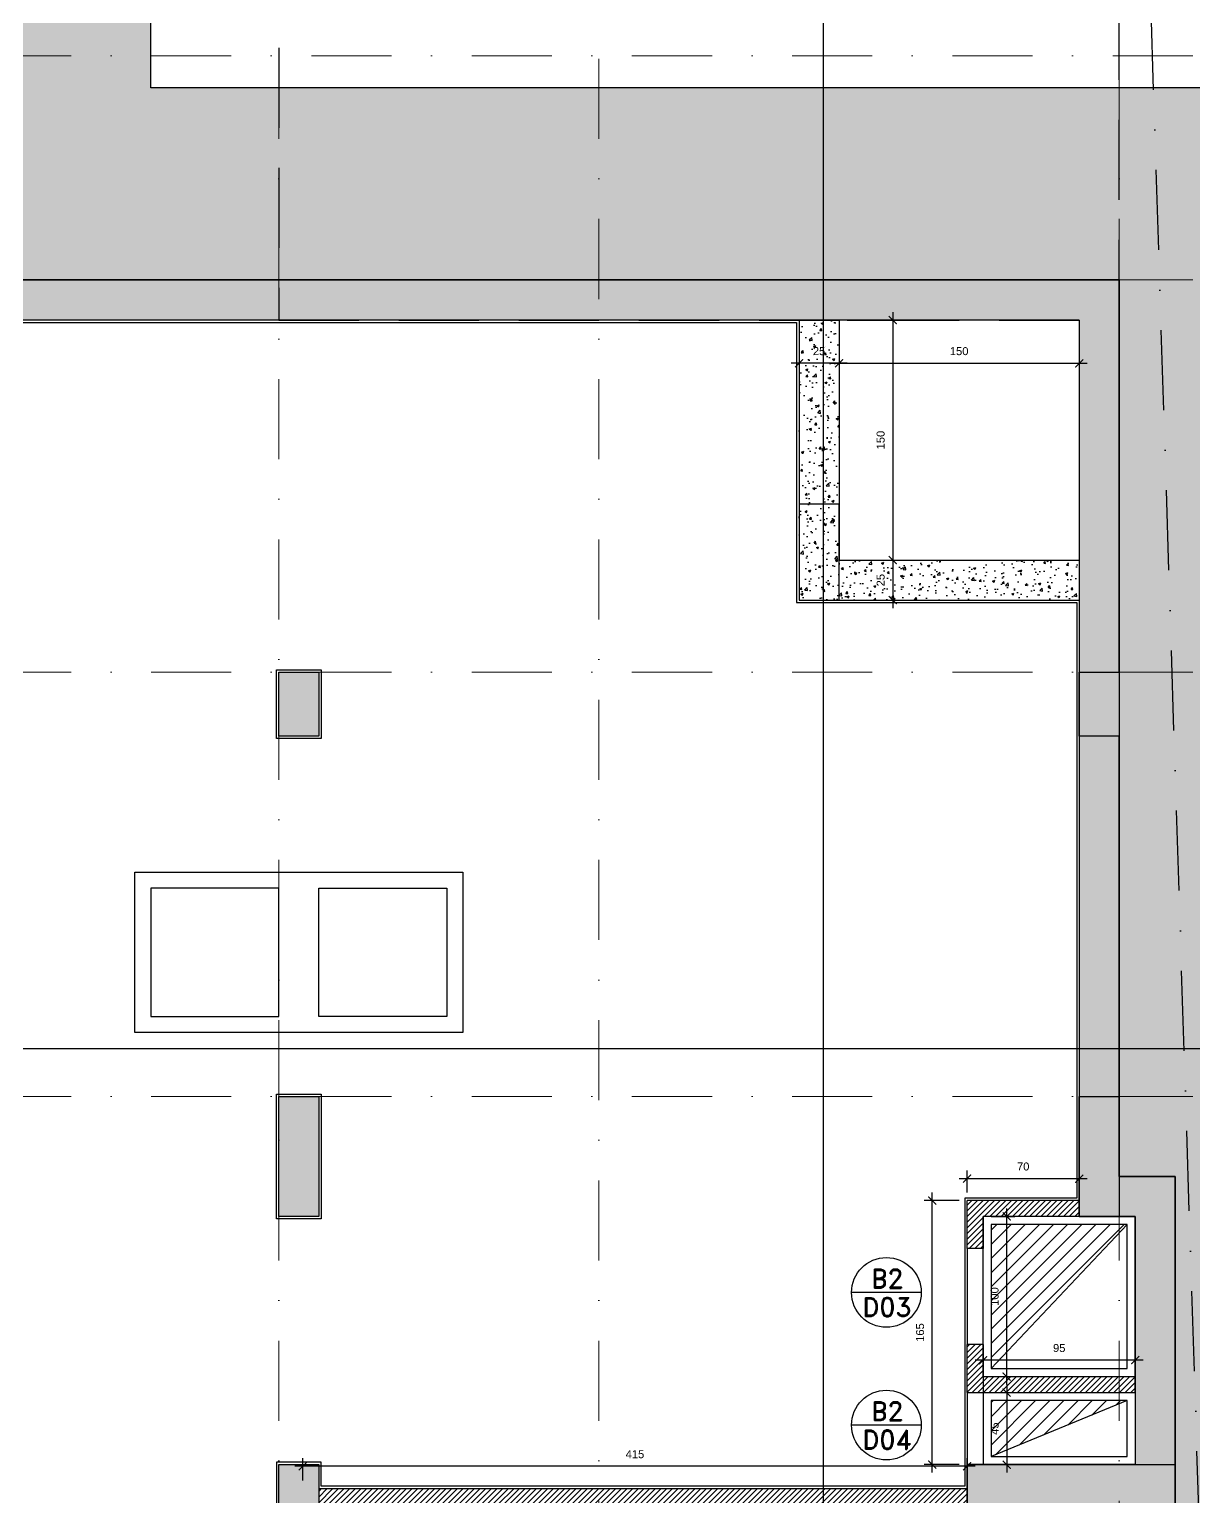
# Model space of a CAD drawing. Header units: centimetres. Extents: x 96271 to 179142, y 9855 to 112216.
# Drawn here: x 139806 to 140533, y 91875 to 92792 of the extents above; entities that cross this region are included whole.
import ezdxf
from ezdxf.enums import TextEntityAlignment as Align

# ---------------------------------------------------------------- set-up
doc = ezdxf.new("R2010")
doc.units = ezdxf.units.CM
doc.header["$LTSCALE"] = 100
doc.header["$MEASUREMENT"] = 0
doc.header["$PDSIZE"] = 0.2
for name, pattern in [('DASHDOT', [1, 0.5, -0.25, 0, -0.25]), ('DASHDOT2', [12.7, 6.35, -3.175, 0, -3.175]), ('DASHED', [0.75, 0.5, -0.25])]:
    doc.linetypes.add(name, pattern=pattern)
doc.layers.get('0').update_dxf_attribs({"linetype": 'CONTINUOUS'})
doc.layers.get('DEFPOINTS').update_dxf_attribs({"linetype": 'CONTINUOUS'})
for name, color, linetype in [('A-Dim', 2, 'CONTINUOUS'), ('A-Dim CMU', 2, 'CONTINUOUS'), ('A-DOOR-ANOT', 111, 'CONTINUOUS'), ('A-Otln-Abv', 1, 'DASHED'), ('A-Patt-CMU', 8, 'CONTINUOUS'), ('A-Patt-Strcr', 8, 'CONTINUOUS'), ('A-PLASTER', 51, 'CONTINUOUS'), ('A-Setback', 3, 'DASHDOT'), ('A-Shaft', 31, 'CONTINUOUS'), ('A-Slab limit', 53, 'CONTINUOUS'), ('A-Wall-Full', 5, 'CONTINUOUS'), ('A-Wall-Prht', 2, 'CONTINUOUS'), ('A-Wall-Strctr', 6, 'CONTINUOUS')]:
    doc.layers.add(name, color=color, linetype=linetype)
doc.layers.add('A-Sect-Iden', color=191, linetype='CONTINUOUS', lineweight=25)
doc.layers.add('S-AXIS-GRID', color=1, linetype='DASHDOT2', lineweight=9)
doc.styles.add('ROMAND', font='romand.shx', dxfattribs={"height": 10})
doc.styles.get("Standard").update_dxf_attribs({"font": 'arial.ttf'})
doc.dimstyles.new('1-50', dxfattribs={"dimtxt": 11.25, "dimasz": 5, "dimexe": 5, "dimexo": 5, "dimgap": 5, "dimtad": 1, "dimdec": 1, "dimrnd": 0.5, "dimzin": 12, "dimdsep": 46, "dimtxsty": 'Standard', "dimblk": 'ARCHTICK', "dimcen": 0.09, "dimdle": 5, "dimadec": 0, "dimazin": 3, "dimtfac": 1, "dimtdec": 1, "dimtix": 1, "dimtofl": 0, "dimtmove": 1, "dimatfit": 3, "dimfxl": 5, "dimtolj": 1, "dimtzin": 0, "dimarcsym": 0})

# ---------------------------------------------------------------- blocks, each defined once
blk = doc.blocks.new('_ArchTick')
at = {"color": 0, "linetype": 'ByBlock', "const_width": 0.15}
blk.add_lwpolyline([(-0.5, -0.5), (0.5, 0.5)], dxfattribs=at)
blk = doc.blocks.new('*D181')
at = {"layer": 'A-Dim CMU', "color": 0, "lineweight": -2, "transparency": 16777216}
for p, q in [((140386.56, 92060.33), (140364.72, 92060.33)), ((140369.72, 91890.33), (140369.72, 92065.33)), ((140386.56, 91895.33), (140364.72, 91895.33))]:
    blk.add_line(p, q, dxfattribs=at)
at = {"layer": 'DEFPOINTS', "color": 0, "transparency": 16777216}
for p in [(140369.72, 92060.33), (140391.56, 92060.33), (140391.56, 91895.33)]:
    blk.add_point(p, dxfattribs=at)
at = {"layer": 'A-Dim CMU', "color": 0, "lineweight": -2, "transparency": 16777216, "xscale": 5, "yscale": 5, "zscale": 5}
for p, rotation in [((140369.72, 92060.33), 90), ((140369.72, 91895.33), 270)]:
    blk.add_blockref('_ArchTick', p, dxfattribs=dict(at, rotation=rotation))
at = {"layer": 'A-Dim CMU', "color": 0, "transparency": 16777216, "insert": (140362.17, 91977.83), "char_height": 5, "attachment_point": 5, "rotation": 90}
blk.add_mtext('\\A1;165', dxfattribs=at)
blk = doc.blocks.new('*D182')
at = {"layer": 'A-Dim CMU', "color": 0, "lineweight": -2, "transparency": 16777216}
for p, q in [((140391.56, 92065.33), (140391.56, 92078.98)), ((140461.56, 92065.33), (140461.56, 92078.98)), ((140386.56, 92073.98), (140466.56, 92073.98))]:
    blk.add_line(p, q, dxfattribs=at)
at = {"layer": 'DEFPOINTS', "color": 0, "transparency": 16777216}
for p in [(140461.56, 92073.98), (140391.56, 92060.33), (140461.56, 92060.33)]:
    blk.add_point(p, dxfattribs=at)
at = {"layer": 'A-Dim CMU', "color": 0, "lineweight": -2, "transparency": 16777216, "xscale": 5, "yscale": 5, "zscale": 5, "rotation": 180}
blk.add_blockref('_ArchTick', (140391.56, 92073.98), dxfattribs=at)
at = {"layer": 'A-Dim CMU', "color": 0, "lineweight": -2, "transparency": 16777216, "xscale": 5, "yscale": 5, "zscale": 5}
blk.add_blockref('_ArchTick', (140461.56, 92073.98), dxfattribs=at)
at = {"layer": 'A-Dim CMU', "color": 0, "transparency": 16777216, "insert": (140426.56, 92081.53), "char_height": 5, "attachment_point": 5}
blk.add_mtext('\\A1;70', dxfattribs=at)
blk = doc.blocks.new('*D183')
at = {"layer": 'A-Dim CMU', "color": 0, "lineweight": -2, "transparency": 16777216}
for p, q in [((140416.27, 91945.33), (140416.27, 92055.33)), ((140406.56, 92050.33), (140421.27, 92050.33)), ((140406.56, 91950.33), (140421.27, 91950.33))]:
    blk.add_line(p, q, dxfattribs=at)
at = {"layer": 'DEFPOINTS', "color": 0, "transparency": 16777216}
for p in [(140401.56, 92050.33), (140416.27, 92050.33), (140401.56, 91950.33)]:
    blk.add_point(p, dxfattribs=at)
at = {"layer": 'A-Dim CMU', "color": 0, "lineweight": -2, "transparency": 16777216, "xscale": 5, "yscale": 5, "zscale": 5}
for p, rotation in [((140416.27, 92050.33), 90), ((140416.27, 91950.33), 270)]:
    blk.add_blockref('_ArchTick', p, dxfattribs=dict(at, rotation=rotation))
at = {"layer": 'A-Dim CMU', "color": 0, "transparency": 16777216, "insert": (140408.72, 92000.33), "char_height": 5, "attachment_point": 5, "rotation": 90}
blk.add_mtext('\\A1;100', dxfattribs=at)
blk = doc.blocks.new('*D184')
at = {"layer": 'A-Dim CMU', "color": 0, "lineweight": -2, "transparency": 16777216}
for p, q in [((140416.27, 91945.33), (140416.27, 91890.33)), ((140406.56, 91940.33), (140421.27, 91940.33)), ((140406.56, 91895.33), (140421.27, 91895.33))]:
    blk.add_line(p, q, dxfattribs=at)
at = {"layer": 'DEFPOINTS', "color": 0, "transparency": 16777216}
for p in [(140401.56, 91940.33), (140401.56, 91895.33), (140416.27, 91895.33)]:
    blk.add_point(p, dxfattribs=at)
at = {"layer": 'A-Dim CMU', "color": 0, "lineweight": -2, "transparency": 16777216, "xscale": 5, "yscale": 5, "zscale": 5}
for p, rotation in [((140416.27, 91940.33), 90), ((140416.27, 91895.33), 270)]:
    blk.add_blockref('_ArchTick', p, dxfattribs=dict(at, rotation=rotation))
at = {"layer": 'A-Dim CMU', "color": 0, "transparency": 16777216, "insert": (140408.73, 91917.83), "char_height": 5, "attachment_point": 5, "rotation": 90}
blk.add_mtext('\\A1;45', dxfattribs=at)
blk = doc.blocks.new('*D185')
at = {"layer": 'A-Dim CMU', "color": 0, "lineweight": -2, "transparency": 16777216}
for p, q in [((140501.56, 91960.58), (140396.56, 91960.58)), ((140401.56, 91955.33), (140401.56, 91965.58)), ((140496.56, 91955.33), (140496.56, 91965.58))]:
    blk.add_line(p, q, dxfattribs=at)
at = {"layer": 'DEFPOINTS', "color": 0, "transparency": 16777216}
for p in [(140401.56, 91960.58), (140401.56, 91950.33), (140496.56, 91950.33)]:
    blk.add_point(p, dxfattribs=at)
at = {"layer": 'A-Dim CMU', "color": 0, "lineweight": -2, "transparency": 16777216, "xscale": 5, "yscale": 5, "zscale": 5, "rotation": 180}
blk.add_blockref('_ArchTick', (140401.56, 91960.58), dxfattribs=at)
at = {"layer": 'A-Dim CMU', "color": 0, "lineweight": -2, "transparency": 16777216, "xscale": 5, "yscale": 5, "zscale": 5}
blk.add_blockref('_ArchTick', (140496.56, 91960.58), dxfattribs=at)
at = {"layer": 'A-Dim CMU', "color": 0, "transparency": 16777216, "insert": (140449.06, 91968.13), "char_height": 5, "attachment_point": 5}
blk.add_mtext('\\A1;95', dxfattribs=at)
blk = doc.blocks.new('*D186')
at = {"layer": 'A-Dim CMU', "color": 0, "lineweight": -2, "transparency": 16777216}
for p, q in [((139976.56, 91885.33), (139976.56, 91899.28)), ((140391.56, 91885.33), (140391.56, 91899.28)), ((140396.56, 91894.28), (139971.56, 91894.28))]:
    blk.add_line(p, q, dxfattribs=at)
at = {"layer": 'DEFPOINTS', "color": 0, "transparency": 16777216}
for p in [(139976.56, 91894.28), (139976.56, 91880.33), (140391.56, 91880.33)]:
    blk.add_point(p, dxfattribs=at)
at = {"layer": 'A-Dim CMU', "color": 0, "lineweight": -2, "transparency": 16777216, "xscale": 5, "yscale": 5, "zscale": 5, "rotation": 180}
blk.add_blockref('_ArchTick', (139976.56, 91894.28), dxfattribs=at)
at = {"layer": 'A-Dim CMU', "color": 0, "lineweight": -2, "transparency": 16777216, "xscale": 5, "yscale": 5, "zscale": 5}
blk.add_blockref('_ArchTick', (140391.56, 91894.28), dxfattribs=at)
at = {"layer": 'A-Dim CMU', "color": 0, "transparency": 16777216, "insert": (140184.06, 91901.83), "char_height": 5, "attachment_point": 5}
blk.add_mtext('\\A1;415', dxfattribs=at)
blk = doc.blocks.new('*D331')
at = {"layer": 'A-Dim', "color": 0, "lineweight": -2, "transparency": 16777216}
for p, q in [((140316.56, 92610.33), (140350.09, 92610.33)), ((140345.09, 92615.33), (140345.09, 92455.33)), ((140316.56, 92460.33), (140350.09, 92460.33))]:
    blk.add_line(p, q, dxfattribs=at)
at = {"layer": 'DEFPOINTS', "color": 0, "transparency": 16777216}
for p in [(140311.56, 92610.33), (140311.56, 92460.33), (140345.09, 92460.33)]:
    blk.add_point(p, dxfattribs=at)
at = {"layer": 'A-Dim', "color": 0, "lineweight": -2, "transparency": 16777216, "xscale": 5, "yscale": 5, "zscale": 5}
for p, rotation in [((140345.09, 92610.33), 90), ((140345.09, 92460.33), 270)]:
    blk.add_blockref('_ArchTick', p, dxfattribs=dict(at, rotation=rotation))
at = {"layer": 'A-Dim', "color": 0, "transparency": 16777216, "insert": (140337.54, 92535.33), "char_height": 5, "attachment_point": 5, "rotation": 90}
blk.add_mtext('\\A1;150', dxfattribs=at)
blk = doc.blocks.new('*D332')
at = {"layer": 'A-Dim', "color": 0, "lineweight": -2, "transparency": 16777216}
for p, q in [((140345.09, 92465.33), (140345.09, 92430.33)), ((140316.56, 92460.33), (140350.09, 92460.33)), ((140316.56, 92435.33), (140350.09, 92435.33))]:
    blk.add_line(p, q, dxfattribs=at)
at = {"layer": 'DEFPOINTS', "color": 0, "transparency": 16777216}
for p in [(140311.56, 92460.33), (140311.56, 92435.33), (140345.09, 92435.33)]:
    blk.add_point(p, dxfattribs=at)
at = {"layer": 'A-Dim', "color": 0, "lineweight": -2, "transparency": 16777216, "xscale": 5, "yscale": 5, "zscale": 5}
for p, rotation in [((140345.09, 92460.33), 90), ((140345.09, 92435.33), 270)]:
    blk.add_blockref('_ArchTick', p, dxfattribs=dict(at, rotation=rotation))
at = {"layer": 'A-Dim', "color": 0, "transparency": 16777216, "insert": (140337.54, 92447.83), "char_height": 5, "attachment_point": 5, "rotation": 90}
blk.add_mtext('\\A1;25', dxfattribs=at)
blk = doc.blocks.new('*D333')
at = {"layer": 'A-Dim', "color": 0, "lineweight": -2, "transparency": 16777216}
for p, q in [((140311.56, 92605.33), (140311.56, 92578.29)), ((140461.56, 92605.33), (140461.56, 92578.29)), ((140306.56, 92583.29), (140466.56, 92583.29))]:
    blk.add_line(p, q, dxfattribs=at)
at = {"layer": 'DEFPOINTS', "color": 0, "transparency": 16777216}
for p in [(140311.56, 92610.33), (140461.56, 92610.33), (140461.56, 92583.29)]:
    blk.add_point(p, dxfattribs=at)
at = {"layer": 'A-Dim', "color": 0, "lineweight": -2, "transparency": 16777216, "xscale": 5, "yscale": 5, "zscale": 5, "rotation": 180}
blk.add_blockref('_ArchTick', (140311.56, 92583.29), dxfattribs=at)
at = {"layer": 'A-Dim', "color": 0, "lineweight": -2, "transparency": 16777216, "xscale": 5, "yscale": 5, "zscale": 5}
blk.add_blockref('_ArchTick', (140461.56, 92583.29), dxfattribs=at)
at = {"layer": 'A-Dim', "color": 0, "transparency": 16777216, "insert": (140386.56, 92590.85), "char_height": 5, "attachment_point": 5}
blk.add_mtext('\\A1;150', dxfattribs=at)
blk = doc.blocks.new('*D334')
at = {"layer": 'A-Dim', "color": 0, "lineweight": -2, "transparency": 16777216}
for p, q in [((140286.56, 92605.33), (140286.56, 92578.29)), ((140311.56, 92605.33), (140311.56, 92578.29)), ((140316.56, 92583.29), (140281.56, 92583.29))]:
    blk.add_line(p, q, dxfattribs=at)
at = {"layer": 'DEFPOINTS', "color": 0, "transparency": 16777216}
for p in [(140286.56, 92610.33), (140311.56, 92610.33), (140286.56, 92583.29)]:
    blk.add_point(p, dxfattribs=at)
at = {"layer": 'A-Dim', "color": 0, "lineweight": -2, "transparency": 16777216, "xscale": 5, "yscale": 5, "zscale": 5, "rotation": 180}
blk.add_blockref('_ArchTick', (140286.56, 92583.29), dxfattribs=at)
at = {"layer": 'A-Dim', "color": 0, "lineweight": -2, "transparency": 16777216, "xscale": 5, "yscale": 5, "zscale": 5}
blk.add_blockref('_ArchTick', (140311.56, 92583.29), dxfattribs=at)
at = {"layer": 'A-Dim', "color": 0, "transparency": 16777216, "insert": (140299.06, 92590.85), "char_height": 5, "attachment_point": 5}
blk.add_mtext('\\A1;25', dxfattribs=at)
blk = doc.blocks.new('DOOR NO')
blk.add_line((1261, 534), (661, 534))
blk.add_circle((961, 534), 300)
at = {"style": 'ROMAND'}
for tag, p in [('LEVEL', (969, 572)), ('DOOR', (966, 327))]:
    blk.add_attdef(tag, text='', height=162, dxfattribs=at).set_placement(p, align=Align.CENTER)

msp = doc.modelspace()

# ---------------------------------------------------------------- hatches: boundary and pattern name
h = msp.add_hatch()
h.set_pattern_fill('ANSI31', color=256)
h.paths.add_polyline_path([(139902.488, 92304.509), (139902.488, 92345.097), (139879.305, 92345.097), (139879.305, 92304.509)], flags=9)
h.paths.add_polyline_path([(140168.351, 92619.332), (140200.198, 92619.332), (140200.198, 92642.515), (140168.351, 92642.515)], flags=9)
h.paths.add_polyline_path([(140355.98, 92519.363), (140355.98, 92551.21), (140332.797, 92551.21), (140332.797, 92519.363)], flags=9)
h = msp.add_hatch()
h.set_pattern_fill('ANSI31', color=256)
h.paths.add_polyline_path([(139902.488, 92304.509), (139902.488, 92345.097), (139879.305, 92345.097), (139879.305, 92304.509)], flags=9)
h.paths.add_polyline_path([(140168.351, 92619.332), (140200.198, 92619.332), (140200.198, 92642.515), (140168.351, 92642.515)], flags=9)
h.paths.add_polyline_path([(140355.98, 92519.363), (140355.98, 92551.21), (140332.797, 92551.21), (140332.797, 92519.363)], flags=9)
at = {"layer": 'A-Patt-CMU'}
h = msp.add_hatch(dxfattribs=at)
h.set_pattern_fill('ANSI31', color=256, scale=20, angle=180)
h.set_pattern_definition([(225, (129598.3932, 77124.0469), (1.76776695, -1.76776695), [])])
h.paths.add_polyline_path([(139976.559, 91580.329), (139961.559, 91580.329), (139961.559, 91460.329), (139976.559, 91460.329)])
h.paths.add_polyline_path([(140221.559, 91285.329), (140161.559, 91285.329), (140161.559, 91275.329), (140221.559, 91275.329)])
h.paths.add_polyline_path([(139746.559, 91315.329), (139746.559, 91450.329), (139816.559, 91450.329), (139816.559, 91460.329), (139736.559, 91460.329), (139736.559, 91315.329)])
h.paths.add_polyline_path([(139906.559, 91450.329), (139961.559, 91450.329), (139961.559, 91460.329), (139906.559, 91460.329)])
h.paths.add_polyline_path([(140391.559, 91880.329), (139986.559, 91880.329), (139986.559, 91870.329), (140391.559, 91870.329)])
h.paths.add_polyline_path([(140391.559, 92030.329), (140401.559, 92030.329), (140401.559, 92050.329), (140461.559, 92050.329), (140461.559, 92060.329), (140391.559, 92060.329)])
h.paths.add_polyline_path([(140391.559, 91940.329), (140496.559, 91940.329), (140496.559, 91950.329), (140401.559, 91950.329), (140401.559, 91970.329), (140391.559, 91970.329)])
at = {"layer": 'A-Patt-Strcr'}
h = msp.add_hatch(dxfattribs=at)
h.set_pattern_fill('EARTH', color=256, scale=100)
h.set_pattern_definition([(0, (149598.393, 77124.047), (25, 25), [25, -25]), (0, (149598.393, 77133.422), (25, 25), [25, -25]), (0, (149598.393, 77142.797), (25, 25), [25, -25]), (90, (149601.518, 77145.922), (-25, 25), [25, -25]), (90, (149610.893, 77145.922), (-25, 25), [25, -25]), (90, (149620.268, 77145.922), (-25, 25), [25, -25])])
edge = h.paths.add_edge_path()
edge.add_line((138236.559, 90745.329), (138356.559, 90745.329))
edge.add_line((138356.559, 90745.329), (138356.559, 90820.329))
edge.add_arc((138661.559, 90820.329), 305, 90, 180, ccw=False)
edge.add_line((138661.559, 91125.329), (138756.559, 91125.329))
edge.add_line((138756.559, 91125.329), (138756.559, 91055.329))
edge.add_line((138756.559, 91055.329), (140366.559, 91055.329))
edge.add_line((140366.559, 91055.329), (140366.559, 91305.329))
edge.add_line((140366.559, 91305.329), (140606.559, 91305.329))
edge.add_line((140606.559, 91305.329), (140606.559, 91750.329))
edge.add_line((140606.559, 91750.329), (140641.559, 91750.329))
edge.add_line((140641.559, 91750.329), (140641.559, 92195.329))
edge.add_line((140641.559, 92195.329), (140606.559, 92195.329))
edge.add_line((140606.559, 92195.329), (140606.559, 92755.329))
edge.add_line((140606.559, 92755.329), (139881.559, 92755.329))
edge.add_line((139881.559, 92755.329), (139881.559, 92895.329))
edge.add_line((139881.559, 92895.329), (138756.559, 92895.329))
edge.add_line((138756.559, 92895.329), (138756.559, 91765.329))
edge.add_line((138756.559, 91765.329), (138661.559, 91765.329))
edge.add_arc((138661.559, 90820.329), 945, 90, 180.000021)
edge.add_line((137716.559, 90820.329), (137716.559, 90745.329))
edge.add_line((137716.559, 90745.329), (137836.559, 90745.329))
edge.add_line((137836.559, 90745.329), (137836.559, 90820.329))
edge.add_arc((138661.559, 90820.329), 825, 125.152703, 179.999978, ccw=False)
edge.add_arc((138661.559, 90820.329), 825, 90, 125.152703, ccw=False)
edge.add_line((138661.559, 91645.329), (138876.559, 91645.329))
edge.add_line((138876.559, 91645.329), (138876.559, 92775.329))
edge.add_line((138876.559, 92775.329), (139761.559, 92775.329))
edge.add_line((139761.559, 92775.329), (139761.559, 92635.329))
edge.add_line((139761.559, 92635.329), (140486.559, 92635.329))
edge.add_line((140486.559, 92635.329), (140486.559, 92580.283))
edge.add_line((140486.559, 92580.283), (140486.559, 92540.283))
edge.add_line((140486.559, 92540.283), (140486.559, 92075.329))
edge.add_line((140486.559, 92075.329), (140521.559, 92075.329))
edge.add_line((140521.559, 92075.329), (140521.559, 91870.329))
edge.add_line((140521.559, 91870.329), (140486.559, 91870.329))
edge.add_line((140486.559, 91870.329), (140486.559, 91425.329))
edge.add_line((140486.559, 91425.329), (140246.559, 91425.329))
edge.add_line((140246.559, 91425.329), (140246.559, 91175.329))
edge.add_line((140246.559, 91175.329), (138876.559, 91175.329))
edge.add_line((138876.559, 91175.329), (138876.559, 91245.329))
edge.add_line((138876.559, 91245.329), (138661.559, 91245.329))
edge.add_arc((138661.559, 90820.329), 425, 90, 180)
edge.add_line((138236.559, 90820.329), (138236.559, 90745.329))
h = msp.add_hatch(dxfattribs=at)
h.set_pattern_fill('AR-CONC', color=256, scale=2)
h.set_pattern_definition([(50, (129598.393, 77124.047), (14.345204, -1.255043), [1.5, -16.5]), (355, (129598.393, 77124.047), (-2.775027, 15.043843), [1.2, -13.2]), (100.451444, (129599.589, 77123.942), (11.570177, 13.7888), [1.274804, -14.022842]), (46.1842, (129598.393, 77128.047), (21.344827, -3.310386), [2.25, -24.75]), (96.63564, (129600.172, 77127.77), (18.69324, 19.482372), [1.912207, -21.034275]), (351.18416, (129598.393, 77128.047), (18.69324, 19.482372), [1.8, -19.8]), (21, (129600.393, 77127.047), (11.938141, -8.052378), [1.5, -16.5]), (326, (129600.393, 77127.047), (4.866307, 14.503001), [1.2, -13.2]), (71.451445, (129601.388, 77126.376), (16.804448, 6.450623), [1.274804, -14.022842]), (37.5, (129598.393, 77124.047), (0.2431971, 6.6578771), [0, -13.04, 0, -13.4, 0, -13.25]), (7.5, (129598.393, 77124.047), (5.2613907, 7.8882342), [0, -7.64, 0, -12.74, 0, -5.05]), (327.5, (129593.933, 77124.047), (10.6764487, -0.4510974), [0, -5, 0, -15.6, 0, -20.7]), (317.5, (129591.933, 77124.047), (11.6637234, 2.0020996), [0, -6.5, 0, -10.36, 0, -14.7])])
h.paths.add_polyline_path([(138901.559, 92750.329), (139736.559, 92750.329), (139736.559, 92610.329), (140461.559, 92610.329), (140461.559, 92390.329), (140486.559, 92390.329), (140486.559, 92635.329), (139761.559, 92635.329), (139761.559, 92775.329), (138876.559, 92775.329), (138876.559, 92180.329), (138901.559, 92180.329)])
h.paths.add_polyline_path([(140486.559, 92390.329), (140461.559, 92390.329), (140461.559, 92350.329), (140486.559, 92350.329)], flags=17)
h.paths.add_polyline_path([(140486.559, 92350.329), (140461.559, 92350.329), (140461.559, 92125.329), (140486.559, 92125.329)])
h.paths.add_polyline_path([(140486.559, 92125.329), (140461.559, 92125.329), (140461.559, 92050.329), (140486.559, 92050.329)])
h.paths.add_polyline_path([(140521.559, 92075.329), (140486.559, 92075.329), (140486.559, 92050.329), (140496.559, 92050.329), (140496.559, 91895.329), (140521.559, 91895.329)])
h.paths.add_polyline_path([(140521.559, 91895.329), (140391.559, 91895.329), (140391.559, 91870.329), (140521.559, 91870.329)])
h.paths.add_polyline_path([(140486.559, 91870.329), (140461.559, 91870.329), (140461.559, 91450.329), (140221.559, 91450.329), (140221.559, 91200.329), (139761.559, 91200.329), (139761.559, 91175.329), (140246.559, 91175.329), (140246.559, 91425.329), (140486.559, 91425.329)])
h.paths.add_polyline_path([(139761.559, 91315.329), (139736.559, 91315.329), (139736.559, 91175.329), (139761.559, 91175.329)])
h.paths.add_polyline_path([(138936.559, 91750.329), (138876.559, 91750.329), (138876.559, 91670.329), (138936.559, 91670.329)])
h.paths.add_polyline_path([(138936.559, 91270.329), (138876.559, 91270.329), (138876.559, 91175.329), (138936.559, 91175.329)])
h.paths.add_polyline_path([(139736.559, 91200.329), (138936.559, 91200.329), (138936.559, 91175.329), (139736.559, 91175.329)])
h.paths.add_polyline_path([(138936.559, 92180.329), (138876.559, 92180.329), (138876.559, 92100.329), (138936.559, 92100.329)])
h.paths.add_polyline_path([(139986.559, 92390.329), (139961.559, 92390.329), (139961.559, 92350.329), (139986.559, 92350.329)], flags=17)
h.paths.add_polyline_path([(139986.559, 92125.329), (139961.559, 92125.329), (139961.559, 92050.329), (139986.559, 92050.329)])
h.paths.add_polyline_path([(139761.559, 91750.329), (139736.559, 91750.329), (139736.559, 91670.329), (139761.559, 91670.329)])
h.paths.add_polyline_path([(139986.559, 91895.329), (139961.559, 91895.329), (139961.559, 91700.329), (139986.559, 91700.329)])
h.paths.add_polyline_path([(140136.559, 91300.329), (139986.559, 91300.329), (139986.559, 91275.329), (140136.559, 91275.329)], flags=17)
h.paths.add_polyline_path([(140341.559, 91600.329), (140311.559, 91600.329), (140311.559, 91570.329), (140341.559, 91570.329)], flags=17)
h.paths.add_polyline_path([(140341.559, 91750.329), (140311.559, 91750.329), (140311.559, 91720.329), (140341.559, 91720.329)], flags=17)
h.paths.add_polyline_path([(139986.559, 91430.329), (139976.559, 91430.329), (139976.559, 91460.329), (139961.559, 91460.329), (139961.559, 91275.329), (139986.559, 91275.329)], flags=17)
h.paths.add_polyline_path([(140146.559, 91430.329), (140136.559, 91430.329), (140136.559, 91275.329), (140161.559, 91275.329), (140161.559, 91460.329), (140146.559, 91460.329)], flags=17)
h.paths.add_polyline_path([(139761.559, 92180.329), (139736.559, 92180.329), (139736.559, 92050.329), (139761.559, 92050.329)])
h = msp.add_hatch(dxfattribs=at)
h.set_pattern_fill('AR-CONC', color=256, scale=2)
h.set_pattern_definition([(50, (139598.393, 77124.047), (14.345204, -1.255043), [1.5, -16.5]), (355, (139598.393, 77124.047), (-2.775027, 15.043843), [1.2, -13.2]), (100.45144, (139599.589, 77123.942), (11.570177, 13.7888), [1.274804, -14.022842]), (46.1842, (139598.393, 77128.047), (21.344827, -3.310386), [2.25, -24.75]), (96.63564, (139600.172, 77127.77), (18.69324, 19.482372), [1.912207, -21.034275]), (351.18416, (139598.393, 77128.047), (18.69324, 19.482372), [1.8, -19.8]), (21, (139600.393, 77127.047), (11.938141, -8.052378), [1.5, -16.5]), (326, (139600.393, 77127.047), (4.866307, 14.503001), [1.2, -13.2]), (71.45144, (139601.388, 77126.376), (16.804448, 6.450623), [1.274804, -14.022842]), (37.5, (139598.393, 77124.047), (0.2431971, 6.657877), [0, -13.04, 0, -13.4, 0, -13.25]), (7.5, (139598.393, 77124.047), (5.2613907, 7.8882342), [0, -7.64, 0, -12.74, 0, -5.05]), (327.5, (139593.933, 77124.047), (10.6764487, -0.4510974), [0, -5, 0, -15.6, 0, -20.7]), (317.5, (139591.933, 77124.047), (11.6637234, 2.0020996), [0, -6.5, 0, -10.36, 0, -14.7])])
h.paths.add_polyline_path([(140311.559, 92610.329), (140286.559, 92610.329), (140286.559, 92435.329), (140461.559, 92435.329), (140461.559, 92460.329), (140311.559, 92460.329)])
at = {"layer": 'A-Shaft'}
h = msp.add_hatch(dxfattribs=at)
h.set_pattern_fill('ANSI31', color=256, scale=50)
h.set_pattern_definition([(45, (8537.719, 12215.9755), (-4.41941738, 4.41941738), [])])
h.paths.add_polyline_path([(140491.559, 92045.329), (140406.559, 92045.329), (140406.559, 91955.329)])
h = msp.add_hatch(dxfattribs=at)
h.set_pattern_fill('ANSI31', color=256, scale=50)
h.set_pattern_definition([(45, (8517.719, 12105.9755), (-4.41941738, 4.41941738), [])])
h.paths.add_polyline_path([(140491.559, 91935.329), (140406.559, 91935.329), (140406.559, 91900.329)])

# ---------------------------------------------------------------- linework, layer by layer
at = {"layer": 'A-Otln-Abv'}
msp.add_lwpolyline([(139961.559, 92610.329), (140486.559, 92610.329), (140486.559, 93380.329), (139961.559, 93380.329)], close=True, dxfattribs=at)
at = {"layer": 'A-Patt-Strcr'}
msp.add_lwpolyline([(138661.559, 91125.329), (138756.559, 91125.329), (138756.559, 91055.329), (140366.559, 91055.329), (140366.559, 91305.329), (140606.559, 91305.329), (140606.559, 91750.329), (140641.559, 91750.329), (140641.559, 92195.329), (140606.559, 92195.329), (140606.559, 92755.329), (139881.559, 92755.329), (139881.559, 92895.329), (138756.559, 92895.329), (138756.559, 91765.329), (138661.559, 91765.329)], dxfattribs=at)
at = {"layer": 'A-PLASTER'}
msp.add_lwpolyline([(138903.059, 91751.785), (138903.059, 92098.783), (138938.059, 92098.783), (138938.059, 92181.829), (138903.059, 92181.829), (138903.059, 92748.829), (139735.059, 92748.829), (139735.059, 92608.829), (140285.059, 92608.829), (140285.059, 92433.829), (140460.059, 92433.829), (140460.059, 92061.829), (140390.059, 92061.829), (140390.059, 91881.829), (139988.059, 91881.829), (139988.059, 91896.829), (139960.059, 91896.829), (139960.059, 91698.829)], dxfattribs=at)
for points in [[(139960.059, 92391.829), (139988.059, 92391.829), (139988.059, 92348.829), (139960.059, 92348.829)], [(139960.059, 92126.829), (139988.059, 92126.829), (139988.059, 92048.829), (139960.059, 92048.829)]]:
    msp.add_lwpolyline(points, close=True, dxfattribs=at)
at = {"layer": 'A-Sect-Iden'}
for p, q in [((140301.559, 93927.158), (140301.559, 90188.999)), ((136383.148, 92155.286), (141114.439, 92155.286))]:
    msp.add_line(p, q, dxfattribs=at)
at = {"layer": 'A-Setback'}
msp.add_lwpolyline([(140559.009, 91153.336), (140410.95, 95800.674), (139618.405, 96606.045), (139624.608, 96644.996), (138745.22, 96680.475), (137970.463, 96711.734), (137582.107, 96353.135), (137469.619, 90671.512), (137649.878, 90654.841), (139847.419, 91155.283)], close=True, dxfattribs=at)
at = {"layer": 'A-Shaft'}
for p, q in [((140491.559, 92045.329), (140406.559, 91955.329)), ((140491.559, 91935.329), (140406.559, 91900.329))]:
    msp.add_line(p, q, dxfattribs=at)
for points in [[(140491.559, 92045.329), (140406.559, 92045.329), (140406.559, 91955.329), (140491.559, 91955.329)], [(140491.559, 91935.329), (140406.559, 91935.329), (140406.559, 91900.329), (140491.559, 91900.329)]]:
    msp.add_lwpolyline(points, close=True, dxfattribs=at)
at = {"layer": 'A-Slab limit'}
msp.add_lwpolyline([(138876.559, 91175.329), (138876.559, 92775.329), (139761.559, 92775.329), (139761.559, 92635.329), (140486.559, 92635.329), (140486.559, 92075.329), (140521.559, 92075.329), (140521.559, 91870.329), (140486.559, 91870.329), (140486.559, 91425.329), (140246.559, 91425.329), (140246.559, 91175.329)], close=True, dxfattribs=at)
for points in [[(140496.559, 91940.329), (140496.559, 92050.329), (140401.559, 92050.329), (140401.559, 92030.329)], [(140401.559, 91970.329), (140401.559, 91940.329)]]:
    msp.add_lwpolyline(points, dxfattribs=at)
at = {"layer": 'A-Wall-Full'}
for p, q in [((140461.559, 92060.329), (140391.559, 92060.329)), ((140391.559, 92030.329), (140391.559, 92060.329)), ((140461.559, 92050.329), (140401.559, 92050.329)), ((140401.559, 92030.329), (140401.559, 92050.329)), ((140401.559, 92030.329), (140391.559, 92030.329)), ((140391.559, 91940.329), (140391.559, 91970.329)), ((140401.559, 91970.329), (140391.559, 91970.329)), ((140401.559, 91950.329), (140401.559, 91970.329)), ((140401.559, 91950.329), (140496.559, 91950.329)), ((140391.559, 91940.329), (140496.559, 91940.329)), ((139986.559, 91880.329), (140391.559, 91880.329))]:
    msp.add_line(p, q, dxfattribs=at)
at = {"layer": 'A-Wall-Prht'}
for p, q in [((140391.559, 92030.329), (140391.559, 91970.329)), ((140401.559, 91970.329), (140401.559, 92030.329)), ((140391.559, 91940.329), (140391.559, 91895.329)), ((140401.559, 91940.329), (140401.559, 91895.329))]:
    msp.add_line(p, q, dxfattribs=at)
for points in [[(139871.559, 92265.333), (140076.559, 92265.333), (140076.559, 92165.333), (139871.559, 92165.333)], [(139961.559, 92255.333), (139881.559, 92255.333), (139881.559, 92175.333), (139961.559, 92175.333)], [(139986.559, 92255.333), (140066.559, 92255.333), (140066.559, 92175.333), (139986.559, 92175.333)]]:
    msp.add_lwpolyline(points, close=True, dxfattribs=at)
at = {"layer": 'A-Wall-Strctr'}
for points in [[(140486.559, 92390.329), (140486.559, 92635.329), (139761.559, 92635.329), (139761.559, 92775.329), (138876.559, 92775.329), (138876.559, 92180.329)], [(140461.559, 92610.329), (139736.559, 92610.329), (139736.559, 92750.329), (138901.559, 92750.329), (138901.559, 92180.329)], [(140461.559, 92610.329), (140461.559, 92050.329), (140496.559, 92050.329), (140496.559, 91895.329), (140391.559, 91895.329), (140391.559, 91870.329), (140461.559, 91870.329), (140461.559, 91450.329), (140221.559, 91450.329), (140221.559, 91200.329), (139761.559, 91200.329), (139761.559, 91315.329), (139736.559, 91315.329), (139736.559, 91200.329), (138936.559, 91200.329)], [(140286.559, 92610.329), (140286.559, 92435.329), (140461.559, 92435.329)], [(140311.559, 92610.329), (140311.559, 92460.329), (140461.559, 92460.329)], [(138876.559, 91175.329), (140246.559, 91175.329), (140246.559, 91425.329), (140486.559, 91425.329), (140486.559, 91870.329), (140521.559, 91870.329), (140521.559, 92075.329), (140486.559, 92075.329), (140486.559, 92350.329)]]:
    msp.add_lwpolyline(points, dxfattribs=at)
for points in [[(140286.559, 92435.329), (140311.559, 92435.329), (140311.559, 92495.329), (140286.559, 92495.329)], [(139961.559, 92390.329), (139986.559, 92390.329), (139986.559, 92350.329), (139961.559, 92350.329)], [(140461.559, 92390.329), (140486.559, 92390.329), (140486.559, 92350.329), (140461.559, 92350.329)], [(139961.559, 92125.329), (139986.559, 92125.329), (139986.559, 92050.329), (139961.559, 92050.329)], [(140461.559, 92125.329), (140486.559, 92125.329), (140486.559, 92050.329), (140461.559, 92050.329)], [(139961.559, 91895.329), (139986.559, 91895.329), (139986.559, 91700.329), (139961.559, 91700.329)], [(140521.559, 91870.329), (140391.559, 91870.329), (140391.559, 91895.329), (140521.559, 91895.329)]]:
    msp.add_lwpolyline(points, close=True, dxfattribs=at)
at = {"layer": 'S-AXIS-GRID', "linetype": 'DASHDOT', "lineweight": 13}
for p, q in [((139961.559, 92973.75), (139961.559, 91018.716)), ((139961.559, 92973.75), (139961.559, 91018.716)), ((140161.559, 92973.75), (140161.559, 91018.716)), ((140486.559, 92973.75), (140486.559, 91018.716)), ((140486.559, 92973.75), (140486.559, 91018.716)), ((137579.594, 92775.329), (140683.395, 92775.329)), ((137579.594, 92775.329), (140683.395, 92775.329)), ((137579.594, 92635.329), (140683.395, 92635.329)), ((137579.594, 92635.329), (140683.395, 92635.329)), ((137579.594, 92390.329), (140683.395, 92390.329)), ((137579.594, 92390.329), (140683.395, 92390.329)), ((137579.594, 92125.329), (140683.395, 92125.329)), ((137579.594, 92125.329), (140683.395, 92125.329))]:
    msp.add_line(p, q, dxfattribs=at)

# ---------------------------------------------------------------- block references
at = {"layer": 'A-DOOR-ANOT', "xscale": 0.07259999999973843, "yscale": 0.07259999999973843, "zscale": 0.07259999999973843}
for p, values in [((140271.343, 91964.12), {'LEVEL': 'B2', 'DOOR': 'D03'}), ((140271.343, 91881.274), {'LEVEL': 'B2', 'DOOR': 'D04'})]:
    msp.add_blockref('DOOR NO', p, dxfattribs=at).add_auto_attribs(values)

# ---------------------------------------------------------------- dimensions: what is measured, and where the dimension line sits
at = {"layer": 'A-Dim'}
for p1, p2, distance, picture, middle in [((140311.559, 92610.329), (140286.559, 92610.329), 27.035, '*D334', (140299.059, 92590.847)), ((140311.559, 92610.329), (140461.559, 92610.329), -27.035, '*D333', (140386.559, 92590.847)), ((140311.559, 92610.329), (140311.559, 92460.329), 33.535, '*D331', (140337.541, 92535.329)), ((140311.559, 92460.329), (140311.559, 92435.329), 33.535, '*D332', (140337.541, 92447.829))]:
    dim = msp.add_aligned_dim(p1=p1, p2=p2, distance=distance, dimstyle='1-50', override={"dimtxt": 5}, dxfattribs=at)
    dim.commit()
    dim.dimension.update_dxf_attribs({"geometry": picture, "text_midpoint": middle})
at = {"layer": 'A-Dim CMU'}
for p1, p2, distance, picture, middle in [((140391.559, 92060.329), (140461.559, 92060.329), 13.646, '*D182', (140426.559, 92081.528)), ((140391.559, 91895.329), (140391.559, 92060.329), 21.838, '*D181', (140362.168, 91977.829)), ((140401.559, 91950.329), (140401.559, 92050.329), -14.71, '*D183', (140408.716, 92000.329)), ((140496.559, 91950.329), (140401.559, 91950.329), -10.249, '*D185', (140449.059, 91968.131)), ((140401.559, 91940.329), (140401.559, 91895.329), 14.71, '*D184', (140408.726, 91917.829)), ((140391.559, 91880.329), (139976.559, 91880.329), -13.951, '*D186', (140184.059, 91901.833))]:
    dim = msp.add_aligned_dim(p1=p1, p2=p2, distance=distance, dimstyle='1-50', override={"dimtxt": 5}, dxfattribs=at)
    dim.commit()
    dim.dimension.update_dxf_attribs({"geometry": picture, "text_midpoint": middle})

doc.saveas('drawing.dxf')
